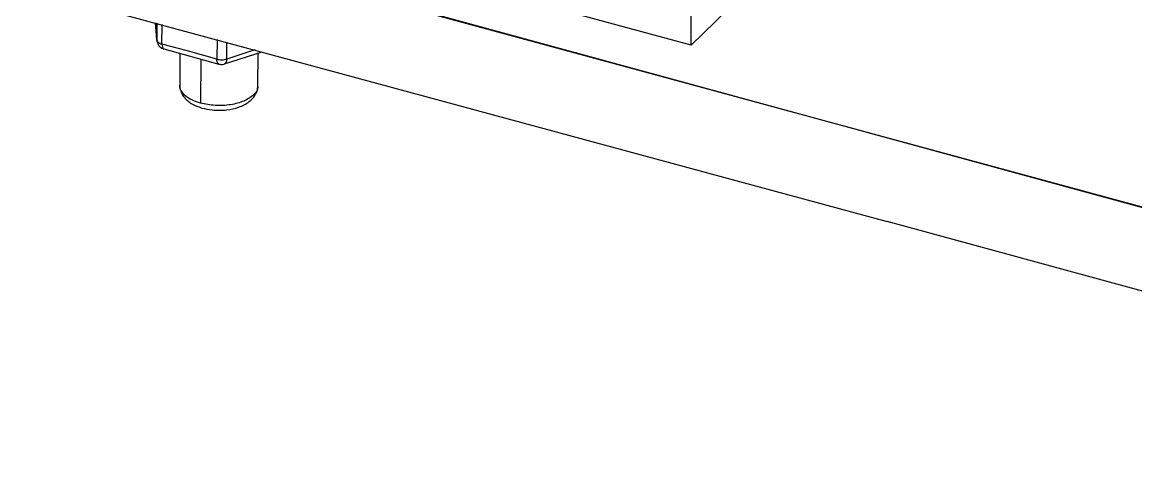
# Model space of a CAD drawing. Header units: millimetres. Extents: x 831 to 1324, y 1807 to 2551.
# Drawn here: x 835 to 1062.7, y 1822.6 to 1911.8 of the extents above; entities that cross this region are included whole.
import ezdxf

# ---------------------------------------------------------------- set-up
doc = ezdxf.new("R2010")
doc.units = ezdxf.units.MM

msp = doc.modelspace()

# ---------------------------------------------------------------- linework, layer by layer
at = {"color": 7, "linetype": 'Continuous', "lineweight": 25}
for p, q in [((1077.31, 2010.13), (971.73, 1907.07)), ((971.73, 1907.07), (971.73, 1957.31)), ((1188.74, 1840.03), (834.97, 1936.18)), ((835.26, 1936.45), (1188.45, 1839.75)), ((971.73, 1907.07), (918.66, 1921.49)), ((834.97, 1919.03), (1011.85, 1870.96)), ((862.21, 1911.63), (862.48, 1908.07)), ((862.47, 1908.18), (862.22, 1911.63)), ((862.49, 1911.56), (862.47, 1908.18)), ((863.54, 1907.3), (863.56, 1911.27)), ((862.55, 1907.8), (862.47, 1908.18)), ((874.79, 1908.21), (874.77, 1904.2)), ((863.94, 1906.29), (875.17, 1903.18)), ((876.32, 1903.21), (884.05, 1905.7)), ((876.77, 1904.23), (876.79, 1907.67)), ((867.19, 1905.39), (867.16, 1898.87)), ((871.47, 1904.21), (871.43, 1895.19)), ((883.16, 1898.8), (883.19, 1905.42)), ((883.06, 1898.79), (883.08, 1898.7)), ((1188.45, 1822.61), (1011.85, 1870.96))]:
    msp.add_line(p, q, dxfattribs=at)
at = {"color": 7, "linetype": 'Continuous', "lineweight": 25, "flags": 128}
for points in [[(874.77, 1904.2), (868.48, 1905.94), (863.54, 1907.3)], [(882.57, 1906.1), (881.5, 1905.76), (876.77, 1904.23)]]:
    msp.add_lwpolyline(points, dxfattribs=at)
at = {"color": 7, "linetype": 'Continuous', "lineweight": 25}
for points, knots in [([(862.47, 1908.18), (862.48, 1908.09), (862.51, 1908.01), (862.61, 1907.83), (862.68, 1907.75), (862.87, 1907.59), (862.99, 1907.52), (863.25, 1907.39), (863.39, 1907.34), (863.54, 1907.3)], [0, 0, 0, 0, 0.25, 0.25, 0.5, 0.5, 0.75, 0.75, 1, 1, 1, 1]), ([(862.5, 1907.95), (862.54, 1907.76), (862.63, 1907.33), (862.96, 1906.87), (863.33, 1906.56), (863.63, 1906.38), (863.83, 1906.33), (863.91, 1906.31)], [0, 0, 0, 0, 0.256916, 0.559649, 0.727344, 0.90208, 1, 1, 1, 1]), ([(863.54, 1907.3), (863.55, 1907.08), (863.59, 1906.62), (863.77, 1906.3), (863.92, 1906.31), (863.95, 1906.31)], [0, 0, 0, 0, 0.436202, 0.907761, 1, 1, 1, 1]), ([(874.77, 1904.2), (874.92, 1904.16), (875.08, 1904.13), (875.42, 1904.09), (875.6, 1904.08), (875.96, 1904.08), (876.14, 1904.1), (876.47, 1904.15), (876.63, 1904.19), (876.77, 1904.23)], [0, 0, 0, 0, 0.25, 0.25, 0.5, 0.5, 0.75, 0.75, 1, 1, 1, 1]), ([(875.17, 1903.24), (875.1, 1903.25), (874.94, 1903.29), (874.8, 1903.66), (874.78, 1904.02), (874.77, 1904.2)], [0, 0, 0, 0, 0.281133, 0.654567, 1, 1, 1, 1]), ([(876.77, 1904.23), (876.75, 1904.01), (876.71, 1903.55), (876.5, 1903.23), (876.33, 1903.23), (876.31, 1903.23)], [0, 0, 0, 0, 0.446247, 0.928666, 1, 1, 1, 1]), ([(875.17, 1903.19), (875.31, 1903.16), (875.64, 1903.09), (876.05, 1903.11), (876.28, 1903.21), (876.33, 1903.23)], [0, 0, 0, 0, 0.375569, 0.856676, 1, 1, 1, 1]), ([(871.43, 1895.19), (870.87, 1895.37), (869.71, 1895.75), (868.34, 1896.6), (867.46, 1897.62), (867.09, 1898.42), (867.18, 1898.83), (867.19, 1898.87)], [0, 0, 0, 0, 0.226896, 0.470178, 0.722566, 0.974954, 1, 1, 1, 1]), ([(867.16, 1898.87), (867.23, 1898.34), (867.35, 1897.36), (868.36, 1895.94), (869.81, 1894.88), (871.75, 1894.13), (874.04, 1893.7), (876.71, 1893.72), (879.31, 1894.3), (881.32, 1895.32), (882.5, 1896.6), (883.06, 1897.74), (883.13, 1898.43), (883.16, 1898.8)], [0, 0, 0, 0, 0.0867289, 0.1605768, 0.2681813, 0.3515482, 0.4432403, 0.5696951, 0.677775, 0.7927131, 0.8801144, 0.9357386, 1, 1, 1, 1]), ([(883.08, 1898.7), (883.1, 1898.61), (883.26, 1897.98), (882.36, 1896.83), (880.42, 1895.55), (877.59, 1894.78), (874.38, 1894.58), (872.4, 1894.99), (871.43, 1895.19)], [0, 0, 0, 0, 0.031242, 0.226527, 0.421811, 0.611045, 0.808028, 1, 1, 1, 1])]:
    msp.add_open_spline(points, degree=3, knots=knots, dxfattribs=at)

doc.saveas('drawing.dxf')
